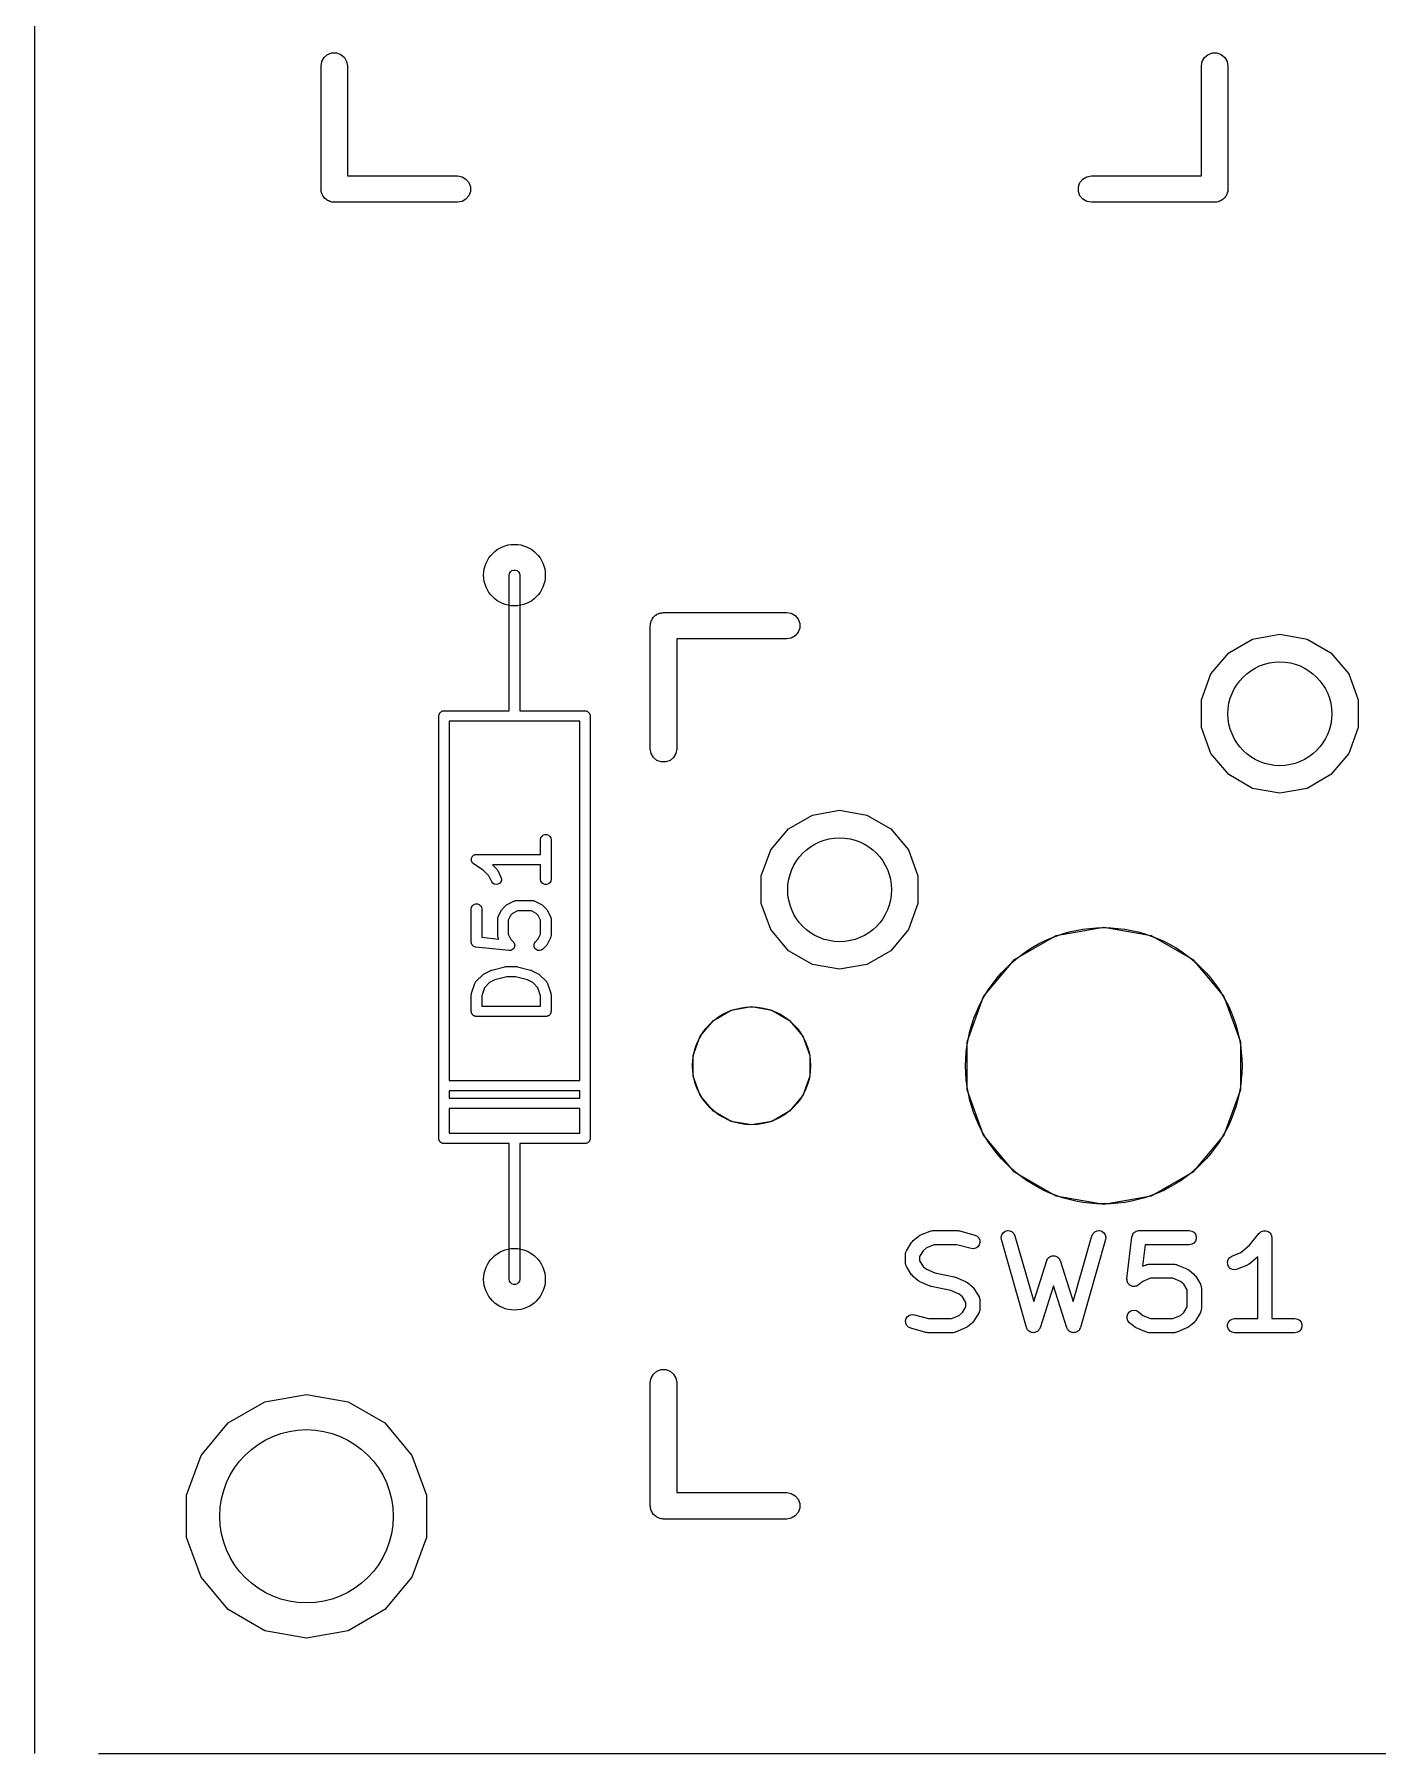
# Model space of a CAD drawing. Header units: millimetres. Extents: x 99 to 267, y 100 to 221.
# Drawn here: x 98.88 to 118.25, y 100.1 to 124.91 of the extents above; entities that cross this region are included whole.
import ezdxf

# ---------------------------------------------------------------- set-up
doc = ezdxf.new("R2010")
doc.units = ezdxf.units.MM
doc.layers.add('BLACK', color=7, linetype='Continuous')
doc.layers.add('PCB', color=4, linetype='Continuous')
doc.layers.get('0').off()

# ---------------------------------------------------------------- blocks, each defined once
blk = doc.blocks.new('PCB外形')
at = {"layer": 'BLACK'}
for p, q in [((35.075, -28.075), (35.075, -145.925)), ((36, -145.925), (202.925, -145.925))]:
    blk.add_line(p, q, dxfattribs=at)
blk = doc.blocks.new('PCB詳細')
at = {"layer": 'BLACK'}
for p, q in [((39.2095, -121.572), (39.221, -121.507)), ((39.221, -121.507), (39.2541, -121.45)), ((39.2541, -121.45), (39.3047, -121.407)), ((39.3047, -121.407), (39.3669, -121.384)), ((39.3669, -121.384), (39.4331, -121.384)), ((39.4331, -121.384), (39.4952, -121.407)), ((39.4952, -121.407), (39.5459, -121.45)), ((39.5459, -121.45), (39.579, -121.507)), ((39.579, -121.507), (39.5905, -121.572)), ((51.9095, -121.572), (51.921, -121.507)), ((51.921, -121.507), (51.9541, -121.45)), ((51.9541, -121.45), (52.0047, -121.407)), ((52.0047, -121.407), (52.0669, -121.384)), ((52.0669, -121.384), (52.1331, -121.384)), ((52.1331, -121.384), (52.1952, -121.407)), ((52.1952, -121.407), (52.2459, -121.45)), ((52.2459, -121.45), (52.279, -121.507)), ((52.279, -121.507), (52.2905, -121.572)), ((39.2095, -123.35), (39.2095, -121.572)), ((39.5905, -121.572), (39.5905, -123.159)), ((51.9095, -123.159), (51.9095, -121.572)), ((52.2905, -121.572), (52.2905, -123.35)), ((39.5905, -123.159), (41.178, -123.159)), ((41.178, -123.159), (41.2432, -123.171)), ((41.2432, -123.171), (41.3005, -123.204)), ((41.3005, -123.204), (41.343, -123.255)), ((41.343, -123.255), (41.3656, -123.317)), ((50.1344, -123.317), (50.157, -123.255)), ((50.157, -123.255), (50.1995, -123.204)), ((50.1995, -123.204), (50.2568, -123.171)), ((50.2568, -123.171), (50.322, -123.159)), ((50.322, -123.159), (51.9095, -123.159)), ((39.2124, -123.366), (39.2095, -123.35)), ((39.2124, -123.383), (39.2124, -123.366)), ((39.2181, -123.399), (39.2124, -123.383)), ((39.221, -123.415), (39.2181, -123.399)), ((39.2293, -123.43), (39.221, -123.415)), ((39.235, -123.445), (39.2293, -123.43)), ((39.2457, -123.458), (39.235, -123.445)), ((39.2541, -123.472), (39.2457, -123.458)), ((39.2668, -123.483), (39.2541, -123.472)), ((39.2775, -123.496), (39.2668, -123.483)), ((39.292, -123.504), (39.2775, -123.496)), ((39.3047, -123.515), (39.292, -123.504)), ((39.3204, -123.521), (39.3047, -123.515)), ((39.3348, -123.529), (39.3204, -123.521)), ((39.3513, -123.532), (39.3348, -123.529)), ((39.3669, -123.538), (39.3513, -123.532)), ((39.3836, -123.538), (39.3669, -123.538)), ((39.4, -123.54), (39.3836, -123.538)), ((41.178, -123.54), (39.4, -123.54)), ((41.2432, -123.529), (41.178, -123.54)), ((41.3005, -123.496), (41.2432, -123.529)), ((41.343, -123.445), (41.3005, -123.496)), ((41.3656, -123.383), (41.343, -123.445)), ((41.3656, -123.317), (41.3656, -123.383)), ((50.1344, -123.383), (50.1344, -123.317)), ((50.157, -123.445), (50.1344, -123.383)), ((50.1995, -123.496), (50.157, -123.445)), ((50.2568, -123.529), (50.1995, -123.496)), ((50.322, -123.54), (50.2568, -123.529)), ((52.1, -123.54), (50.322, -123.54)), ((52.1164, -123.538), (52.1, -123.54)), ((52.1331, -123.538), (52.1164, -123.538)), ((52.1487, -123.532), (52.1331, -123.538)), ((52.1652, -123.529), (52.1487, -123.532)), ((52.1796, -123.521), (52.1652, -123.529)), ((52.1952, -123.515), (52.1796, -123.521)), ((52.208, -123.504), (52.1952, -123.515)), ((52.2225, -123.496), (52.208, -123.504)), ((52.2332, -123.483), (52.2225, -123.496)), ((52.2459, -123.472), (52.2332, -123.483)), ((52.2543, -123.458), (52.2459, -123.472)), ((52.265, -123.445), (52.2543, -123.458)), ((52.2707, -123.43), (52.265, -123.445)), ((52.279, -123.415), (52.2707, -123.43)), ((52.2819, -123.399), (52.279, -123.415)), ((52.2876, -123.383), (52.2819, -123.399)), ((52.2905, -123.35), (52.2876, -123.366)), ((52.2876, -123.366), (52.2876, -123.383)), ((41.925, -128.92), (41.9295, -128.894)), ((41.925, -130.19), (41.925, -128.92)), ((41.9295, -128.894), (41.9425, -128.872)), ((41.9425, -128.872), (41.9625, -128.855)), ((41.9625, -128.855), (41.987, -128.846)), ((41.987, -128.846), (42.013, -128.846)), ((42.013, -128.846), (42.0375, -128.855)), ((42.0375, -128.855), (42.0575, -128.872)), ((42.0575, -128.872), (42.0705, -128.894)), ((42.0705, -128.894), (42.075, -128.92)), ((42.075, -128.92), (42.075, -130.19)), ((44.042, -129.496), (44.0547, -129.485)), ((44.0547, -129.485), (44.0704, -129.479)), ((44.0704, -129.479), (44.0848, -129.471)), ((44.0848, -129.471), (44.1013, -129.468)), ((44.1013, -129.468), (44.1169, -129.462)), ((44.1169, -129.462), (44.1336, -129.462)), ((44.1336, -129.462), (44.15, -129.459)), ((44.15, -129.459), (45.928, -129.459)), ((45.928, -129.459), (45.9932, -129.471)), ((45.9932, -129.471), (46.0505, -129.504)), ((43.9595, -129.65), (43.9624, -129.634)), ((43.9595, -131.428), (43.9595, -129.65)), ((43.9624, -129.617), (43.9681, -129.601)), ((43.9624, -129.634), (43.9624, -129.617)), ((43.9681, -129.601), (43.971, -129.585)), ((43.971, -129.585), (43.9793, -129.57)), ((43.9793, -129.57), (43.985, -129.555)), ((43.985, -129.555), (43.9957, -129.542)), ((43.9957, -129.542), (44.0041, -129.528)), ((44.0041, -129.528), (44.0168, -129.517)), ((44.0168, -129.517), (44.0275, -129.504)), ((44.0275, -129.504), (44.042, -129.496)), ((46.0505, -129.504), (46.093, -129.555)), ((46.093, -129.555), (46.1156, -129.617)), ((46.1156, -129.683), (46.093, -129.745)), ((46.1156, -129.617), (46.1156, -129.683)), ((45.928, -129.84), (44.3405, -129.84)), ((44.3405, -129.84), (44.3405, -131.428)), ((45.9932, -129.829), (45.928, -129.84)), ((46.0505, -129.796), (45.9932, -129.829)), ((46.093, -129.745), (46.0505, -129.796)), ((52.3025, -130.041), (52.6476, -129.842)), ((52.6476, -129.842), (53.04, -129.773)), ((53.04, -129.773), (53.4324, -129.842)), ((53.4324, -129.842), (53.7775, -130.041)), ((41.925, -130.877), (41.925, -130.19)), ((42.075, -130.19), (42.075, -130.877)), ((52.0464, -130.346), (52.3025, -130.041)), ((53.7775, -130.041), (54.0336, -130.346)), ((51.9101, -130.721), (52.0464, -130.346)), ((54.0336, -130.346), (54.1699, -130.721)), ((51.9101, -131.119), (51.9101, -130.721)), ((54.1699, -130.721), (54.1699, -131.119)), ((40.909, -130.952), (40.9101, -130.946)), ((40.909, -137.048), (40.909, -130.952)), ((40.9101, -130.939), (40.9124, -130.933)), ((40.9101, -130.946), (40.9101, -130.939)), ((40.9124, -130.933), (40.9135, -130.926)), ((40.9135, -130.926), (40.9168, -130.921)), ((40.9168, -130.921), (40.919, -130.915)), ((40.919, -130.915), (40.9233, -130.909)), ((40.9233, -130.909), (40.9265, -130.904)), ((40.9265, -130.904), (40.9316, -130.9)), ((40.9316, -130.9), (40.9358, -130.895)), ((40.9358, -130.895), (40.9415, -130.891)), ((40.9415, -130.891), (40.9465, -130.887)), ((40.9465, -130.887), (40.9527, -130.885)), ((40.9527, -130.885), (40.9583, -130.882)), ((40.9583, -130.882), (40.9648, -130.88)), ((40.9648, -130.88), (40.971, -130.878)), ((40.971, -130.878), (40.9775, -130.878)), ((40.9775, -130.878), (40.984, -130.877)), ((40.984, -130.877), (41.925, -130.877)), ((42.075, -130.877), (43.016, -130.877)), ((43.016, -130.877), (43.0225, -130.878)), ((43.0225, -130.878), (43.029, -130.878)), ((43.029, -130.878), (43.0352, -130.88)), ((43.0352, -130.88), (43.0417, -130.882)), ((43.0417, -130.882), (43.0473, -130.885)), ((43.0473, -130.885), (43.0535, -130.887)), ((43.0535, -130.887), (43.0585, -130.891)), ((43.0585, -130.891), (43.0642, -130.895)), ((43.0642, -130.895), (43.0684, -130.9)), ((43.0684, -130.9), (43.0735, -130.904)), ((43.0735, -130.904), (43.0767, -130.909)), ((43.0767, -130.909), (43.081, -130.915)), ((43.081, -130.915), (43.0832, -130.921)), ((43.0832, -130.921), (43.0865, -130.926)), ((43.0865, -130.926), (43.0876, -130.933)), ((43.0876, -130.933), (43.0899, -130.939)), ((43.0899, -130.939), (43.0899, -130.946)), ((43.0899, -130.946), (43.091, -130.952)), ((43.091, -130.952), (43.091, -137.048)), ((42, -131.027), (41.059, -131.027)), ((41.059, -131.027), (41.059, -136.211)), ((42.941, -131.027), (42, -131.027)), ((42.941, -136.211), (42.941, -131.027)), ((52.0464, -131.494), (51.9101, -131.119)), ((54.1699, -131.119), (54.0336, -131.494)), ((43.971, -131.493), (43.9595, -131.428)), ((44.3405, -131.428), (44.329, -131.493)), ((44.0041, -131.55), (43.971, -131.493)), ((44.0547, -131.593), (44.0041, -131.55)), ((44.1169, -131.616), (44.0547, -131.593)), ((44.1831, -131.616), (44.1169, -131.616)), ((44.2452, -131.593), (44.1831, -131.616)), ((44.2959, -131.55), (44.2452, -131.593)), ((44.329, -131.493), (44.2959, -131.55)), ((52.3025, -131.799), (52.0464, -131.494)), ((54.0336, -131.494), (53.7775, -131.799)), ((52.6476, -131.998), (52.3025, -131.799)), ((53.7775, -131.799), (53.4324, -131.998)), ((53.04, -132.067), (52.6476, -131.998)), ((53.4324, -131.998), (53.04, -132.067)), ((45.9525, -132.581), (46.2976, -132.382)), ((46.2976, -132.382), (46.69, -132.313)), ((46.69, -132.313), (47.0824, -132.382)), ((47.0824, -132.382), (47.4275, -132.581)), ((42.3774, -132.738), (42.3819, -132.712)), ((42.3819, -132.712), (42.3949, -132.69)), ((42.3949, -132.69), (42.4149, -132.673)), ((42.4149, -132.673), (42.4394, -132.664)), ((42.4394, -132.664), (42.4654, -132.664)), ((42.4654, -132.664), (42.4899, -132.673)), ((42.4899, -132.673), (42.5098, -132.69)), ((42.5098, -132.69), (42.5229, -132.712)), ((42.5229, -132.712), (42.5274, -132.738)), ((45.6964, -132.886), (45.9525, -132.581)), ((47.4275, -132.581), (47.6836, -132.886)), ((41.4015, -132.97), (41.4042, -132.966)), ((41.4042, -132.966), (41.4119, -132.962)), ((41.4119, -132.962), (41.4191, -132.957)), ((41.4191, -132.957), (41.4231, -132.955)), ((41.4231, -132.955), (41.4267, -132.953)), ((41.4267, -132.953), (41.4355, -132.952)), ((41.4355, -132.952), (41.4441, -132.949)), ((41.4441, -132.949), (41.4483, -132.95)), ((41.4483, -132.95), (41.4524, -132.949)), ((41.4524, -132.949), (42.3774, -132.949)), ((42.3774, -132.949), (42.3774, -132.738)), ((42.5274, -132.738), (42.5274, -133.31)), ((45.5601, -133.261), (45.6964, -132.886)), ((47.6836, -132.886), (47.8199, -133.261)), ((41.3775, -133.019), (41.3785, -133.015)), ((41.3785, -133.028), (41.3775, -133.019)), ((41.3785, -133.011), (41.3816, -133.002)), ((41.3785, -133.015), (41.3785, -133.011)), ((41.3785, -133.037), (41.3785, -133.028)), ((41.3799, -133.041), (41.3785, -133.037)), ((41.3804, -133.045), (41.3799, -133.041)), ((41.3844, -133.053), (41.3804, -133.045)), ((41.3816, -133.002), (41.3837, -132.994)), ((41.3837, -132.994), (41.386, -132.99)), ((41.3874, -133.061), (41.3844, -133.053)), ((41.386, -132.99), (41.3874, -132.986)), ((41.3874, -132.986), (41.3932, -132.979)), ((41.3901, -133.064), (41.3874, -133.061)), ((41.3919, -133.068), (41.3901, -133.064)), ((41.3984, -133.074), (41.3919, -133.068)), ((41.3932, -132.979), (41.3981, -132.972)), ((41.3981, -132.972), (41.4015, -132.97)), ((41.4042, -133.081), (41.3984, -133.074)), ((41.4078, -133.083), (41.4042, -133.081)), ((41.4108, -133.086), (41.4078, -133.083)), ((41.5475, -133.177), (41.4108, -133.086)), ((41.6288, -133.259), (41.5475, -133.177)), ((42.3774, -133.099), (41.6811, -133.099)), ((41.6811, -133.099), (41.7435, -133.161)), ((41.7435, -133.161), (41.7504, -133.171)), ((41.7504, -133.171), (41.7576, -133.181)), ((41.7576, -133.181), (41.8052, -133.276)), ((42.3774, -133.31), (42.3774, -133.099)), ((41.671, -133.343), (41.6288, -133.259)), ((41.6865, -133.364), (41.671, -133.343)), ((41.7083, -133.378), (41.6865, -133.364)), ((41.7336, -133.384), (41.7083, -133.378)), ((41.7595, -133.381), (41.7336, -133.384)), ((41.7828, -133.37), (41.7595, -133.381)), ((41.8007, -133.351), (41.7828, -133.37)), ((41.811, -133.327), (41.8007, -133.351)), ((41.8052, -133.276), (41.8126, -133.301)), ((41.8126, -133.301), (41.811, -133.327)), ((42.3819, -133.335), (42.3774, -133.31)), ((42.3949, -133.358), (42.3819, -133.335)), ((42.4149, -133.374), (42.3949, -133.358)), ((42.4394, -133.383), (42.4149, -133.374)), ((42.4654, -133.383), (42.4394, -133.383)), ((42.4899, -133.374), (42.4654, -133.383)), ((42.5098, -133.358), (42.4899, -133.374)), ((42.5229, -133.335), (42.5098, -133.358)), ((42.5274, -133.31), (42.5229, -133.335)), ((45.5601, -133.659), (45.5601, -133.261)), ((47.8199, -133.261), (47.8199, -133.659)), ((41.3774, -133.738), (41.3819, -133.712)), ((41.3819, -133.712), (41.3949, -133.69)), ((41.3949, -133.69), (41.4149, -133.673)), ((41.4149, -133.673), (41.4394, -133.664)), ((41.4394, -133.664), (41.4654, -133.664)), ((41.4654, -133.664), (41.4899, -133.673)), ((41.4899, -133.673), (41.5098, -133.69)), ((41.5098, -133.69), (41.5229, -133.712)), ((41.5229, -133.712), (41.5274, -133.738)), ((41.8279, -133.733), (41.8755, -133.685)), ((41.8755, -133.685), (41.8854, -133.678)), ((41.8854, -133.678), (41.895, -133.671)), ((41.895, -133.671), (41.9903, -133.623)), ((41.9903, -133.623), (41.9944, -133.622)), ((41.9944, -133.622), (41.9982, -133.62)), ((41.9982, -133.62), (42.0068, -133.618)), ((42.0068, -133.618), (42.0152, -133.616)), ((42.0152, -133.616), (42.0196, -133.616)), ((42.0196, -133.616), (42.0238, -133.615)), ((42.0238, -133.615), (42.2619, -133.615)), ((42.2619, -133.615), (42.2662, -133.616)), ((42.2662, -133.616), (42.2705, -133.616)), ((42.2705, -133.616), (42.2789, -133.618)), ((42.2789, -133.618), (42.2876, -133.62)), ((42.2876, -133.62), (42.2913, -133.622)), ((42.2913, -133.622), (42.2954, -133.623)), ((42.2954, -133.623), (42.3907, -133.671)), ((42.3907, -133.671), (42.4003, -133.678)), ((42.4003, -133.678), (42.4102, -133.685)), ((42.4102, -133.685), (42.4578, -133.733)), ((45.6964, -134.034), (45.5601, -133.659)), ((47.8199, -133.659), (47.6836, -134.034)), ((41.3774, -134.214), (41.3774, -133.738)), ((41.5274, -133.738), (41.5274, -134.146)), ((41.7583, -133.881), (41.7591, -133.877)), ((41.7583, -134.119), (41.7583, -133.881)), ((41.7588, -133.872), (41.7613, -133.864)), ((41.7591, -133.877), (41.7588, -133.872)), ((41.7613, -133.864), (41.7629, -133.855)), ((41.7629, -133.855), (41.765, -133.852)), ((41.765, -133.852), (41.7663, -133.847)), ((41.7663, -133.847), (41.8139, -133.752)), ((41.8139, -133.752), (41.821, -133.743)), ((41.821, -133.743), (41.8279, -133.733)), ((41.9426, -133.83), (41.9083, -133.899)), ((41.9083, -133.899), (41.9083, -134.101)), ((41.973, -133.8), (41.9426, -133.83)), ((42.0415, -133.765), (41.973, -133.8)), ((42.2442, -133.765), (42.0415, -133.765)), ((42.3127, -133.8), (42.2442, -133.765)), ((42.3431, -133.83), (42.3127, -133.8)), ((42.3774, -133.899), (42.3431, -133.83)), ((42.3774, -134.101), (42.3774, -133.899)), ((42.4578, -133.733), (42.4647, -133.743)), ((42.4647, -133.743), (42.4718, -133.752)), ((42.4718, -133.752), (42.5195, -133.847)), ((42.5195, -133.847), (42.5207, -133.852)), ((42.5207, -133.852), (42.5229, -133.855)), ((42.5229, -133.855), (42.5244, -133.864)), ((42.5244, -133.864), (42.5269, -133.872)), ((42.5269, -133.872), (42.5266, -133.877)), ((42.5266, -133.877), (42.5274, -133.881)), ((42.5274, -133.881), (42.5274, -134.119)), ((41.5274, -134.146), (41.7756, -134.171)), ((41.7591, -134.123), (41.7583, -134.119)), ((41.7588, -134.128), (41.7591, -134.123)), ((41.7613, -134.136), (41.7588, -134.128)), ((41.7629, -134.145), (41.7613, -134.136)), ((41.765, -134.148), (41.7629, -134.145)), ((41.7663, -134.153), (41.765, -134.148)), ((41.7756, -134.171), (41.7663, -134.153)), ((41.9083, -134.101), (41.9426, -134.17)), ((41.9426, -134.17), (41.9816, -134.209)), ((42.3041, -134.209), (42.3431, -134.17)), ((42.3431, -134.17), (42.3774, -134.101)), ((42.5195, -134.153), (42.4718, -134.248)), ((42.5207, -134.148), (42.5195, -134.153)), ((42.5229, -134.145), (42.5207, -134.148)), ((42.5244, -134.136), (42.5229, -134.145)), ((42.5269, -134.128), (42.5244, -134.136)), ((42.5274, -134.119), (42.5266, -134.123)), ((42.5266, -134.123), (42.5269, -134.128)), ((45.9525, -134.339), (45.6964, -134.034)), ((47.6836, -134.034), (47.4275, -134.339)), ((49.2134, -134.467), (49.8154, -134.119)), ((49.8154, -134.119), (50.5, -133.998)), ((50.5, -133.998), (51.1846, -134.119)), ((51.1846, -134.119), (51.7865, -134.467)), ((41.3779, -134.217), (41.3774, -134.214)), ((41.3776, -134.22), (41.3779, -134.217)), ((41.3801, -134.23), (41.3776, -134.22)), ((41.3819, -134.24), (41.3801, -134.23)), ((41.3833, -134.242), (41.3819, -134.24)), ((41.384, -134.245), (41.3833, -134.242)), ((41.3898, -134.254), (41.384, -134.245)), ((41.3949, -134.262), (41.3898, -134.254)), ((41.3971, -134.264), (41.3949, -134.262)), ((41.3987, -134.267), (41.3971, -134.264)), ((41.407, -134.273), (41.3987, -134.267)), ((41.4149, -134.279), (41.407, -134.273)), ((41.4175, -134.28), (41.4149, -134.279)), ((41.4198, -134.282), (41.4175, -134.28)), ((41.4297, -134.285), (41.4198, -134.282)), ((41.4394, -134.288), (41.4297, -134.285)), ((41.4422, -134.288), (41.4394, -134.288)), ((41.4449, -134.289), (41.4422, -134.288)), ((41.9211, -134.337), (41.4449, -134.289)), ((41.9216, -134.336), (41.9211, -134.337)), ((41.922, -134.337), (41.9216, -134.336)), ((41.9345, -134.336), (41.922, -134.337)), ((41.9471, -134.335), (41.9345, -134.336)), ((41.9475, -134.334), (41.9471, -134.335)), ((41.948, -134.334), (41.9475, -134.334)), ((41.9594, -134.329), (41.948, -134.334)), ((41.9708, -134.324), (41.9594, -134.329)), ((41.9712, -134.324), (41.9708, -134.324)), ((41.9716, -134.323), (41.9712, -134.324)), ((41.9805, -134.314), (41.9716, -134.323)), ((41.9895, -134.306), (41.9805, -134.314)), ((41.9816, -134.209), (41.9819, -134.209)), ((41.9819, -134.209), (41.9823, -134.21)), ((41.9823, -134.21), (41.9893, -134.22)), ((41.9893, -134.22), (41.9965, -134.23)), ((41.9897, -134.305), (41.9895, -134.306)), ((41.99, -134.305), (41.9897, -134.305)), ((41.9953, -134.294), (41.99, -134.305)), ((42.0008, -134.282), (41.9953, -134.294)), ((41.9965, -134.23), (41.9967, -134.231)), ((41.9967, -134.231), (41.9969, -134.231)), ((41.9969, -134.231), (42, -134.243)), ((42, -134.243), (42.0033, -134.255)), ((42.001, -134.281), (42.0008, -134.282)), ((42.0008, -134.282), (42.0008, -134.282)), ((42.0021, -134.269), (42.001, -134.281)), ((42.0034, -134.256), (42.0021, -134.269)), ((42.0033, -134.255), (42.0032, -134.256)), ((42.0032, -134.256), (42.0034, -134.256)), ((42.2824, -134.255), (42.2892, -134.23)), ((42.2847, -134.281), (42.2824, -134.255)), ((42.2957, -134.305), (42.2847, -134.281)), ((42.2892, -134.23), (42.3041, -134.209)), ((42.3141, -134.323), (42.2957, -134.305)), ((42.3377, -134.334), (42.3141, -134.323)), ((42.3637, -134.337), (42.3377, -134.334)), ((42.3888, -134.33), (42.3637, -134.337)), ((42.4102, -134.315), (42.3888, -134.33)), ((42.4578, -134.267), (42.4102, -134.315)), ((42.4647, -134.257), (42.4578, -134.267)), ((42.4718, -134.248), (42.4647, -134.257)), ((46.2976, -134.538), (45.9525, -134.339)), ((47.4275, -134.339), (47.0824, -134.538)), ((41.447, -134.78), (41.5422, -134.685)), ((41.5422, -134.685), (41.5521, -134.678)), ((41.5521, -134.678), (41.5617, -134.671)), ((41.5617, -134.671), (41.6569, -134.623)), ((41.6569, -134.623), (41.6648, -134.621)), ((41.6648, -134.621), (41.6723, -134.618)), ((41.6723, -134.618), (41.8628, -134.57)), ((41.8628, -134.57), (41.8719, -134.569)), ((41.8719, -134.569), (41.881, -134.568)), ((41.881, -134.568), (42.0238, -134.568)), ((42.0238, -134.568), (42.0328, -134.569)), ((42.0328, -134.569), (42.042, -134.57)), ((42.042, -134.57), (42.2325, -134.618)), ((42.2325, -134.618), (42.24, -134.621)), ((42.24, -134.621), (42.2478, -134.623)), ((42.2478, -134.623), (42.3431, -134.671)), ((42.3431, -134.671), (42.3527, -134.678)), ((42.3527, -134.678), (42.3626, -134.685)), ((42.3626, -134.685), (42.4578, -134.78)), ((46.69, -134.607), (46.2976, -134.538)), ((47.0824, -134.538), (46.69, -134.607)), ((48.7666, -134.999), (49.2134, -134.467)), ((51.7865, -134.467), (52.2334, -134.999)), ((41.3795, -134.964), (41.3812, -134.952)), ((41.3812, -134.952), (41.4288, -134.81)), ((41.4288, -134.81), (41.4309, -134.806)), ((41.4309, -134.806), (41.432, -134.802)), ((41.432, -134.802), (41.4371, -134.794)), ((41.4371, -134.794), (41.4413, -134.787)), ((41.4413, -134.787), (41.4445, -134.784)), ((41.4445, -134.784), (41.447, -134.78)), ((41.5656, -134.874), (41.5274, -134.988)), ((41.6397, -134.8), (41.5656, -134.874)), ((41.7167, -134.761), (41.6397, -134.8)), ((41.8902, -134.718), (41.7167, -134.761)), ((42.0146, -134.718), (41.8902, -134.718)), ((42.1881, -134.761), (42.0146, -134.718)), ((42.2651, -134.8), (42.1881, -134.761)), ((42.3392, -134.874), (42.2651, -134.8)), ((42.3774, -134.988), (42.3392, -134.874)), ((42.4578, -134.78), (42.4603, -134.784)), ((42.4603, -134.784), (42.4635, -134.787)), ((42.4635, -134.787), (42.4677, -134.794)), ((42.4677, -134.794), (42.4727, -134.802)), ((42.4727, -134.802), (42.4739, -134.806)), ((42.4739, -134.806), (42.4759, -134.81)), ((42.4759, -134.81), (42.5235, -134.952)), ((42.5235, -134.952), (42.5253, -134.964)), ((41.3774, -134.976), (41.3795, -134.964)), ((41.3774, -135.214), (41.3774, -134.976)), ((41.5274, -134.988), (41.5274, -135.139)), ((41.5274, -135.139), (42.3774, -135.139)), ((42.3774, -135.139), (42.3774, -134.988)), ((42.5253, -134.964), (42.5274, -134.976)), ((42.5274, -134.976), (42.5274, -135.214)), ((44.871, -135.346), (45.1279, -135.197)), ((45.1279, -135.197), (45.42, -135.146)), ((45.42, -135.146), (45.7121, -135.197)), ((45.7121, -135.197), (45.969, -135.346)), ((48.5289, -135.652), (48.7666, -134.999)), ((52.2334, -134.999), (52.4711, -135.652)), ((41.3785, -135.221), (41.3774, -135.214)), ((41.3785, -135.227), (41.3785, -135.221)), ((41.3808, -135.233), (41.3785, -135.227)), ((41.3819, -135.24), (41.3808, -135.233)), ((41.3852, -135.246), (41.3819, -135.24)), ((41.3874, -135.252), (41.3852, -135.246)), ((41.3916, -135.257), (41.3874, -135.252)), ((41.3949, -135.262), (41.3916, -135.257)), ((41.4, -135.267), (41.3949, -135.262)), ((41.4042, -135.272), (41.4, -135.267)), ((41.4099, -135.275), (41.4042, -135.272)), ((41.4149, -135.279), (41.4099, -135.275)), ((41.421, -135.281), (41.4149, -135.279)), ((41.4267, -135.285), (41.421, -135.281)), ((41.4332, -135.286), (41.4267, -135.285)), ((41.4394, -135.288), (41.4332, -135.286)), ((41.4459, -135.288), (41.4394, -135.288)), ((41.4524, -135.289), (41.4459, -135.288)), ((42.4524, -135.289), (41.4524, -135.289)), ((42.4588, -135.288), (42.4524, -135.289)), ((42.4654, -135.288), (42.4588, -135.288)), ((42.4716, -135.286), (42.4654, -135.288)), ((42.478, -135.285), (42.4716, -135.286)), ((42.4837, -135.281), (42.478, -135.285)), ((42.4899, -135.279), (42.4837, -135.281)), ((42.4949, -135.275), (42.4899, -135.279)), ((42.5006, -135.272), (42.4949, -135.275)), ((42.5048, -135.267), (42.5006, -135.272)), ((42.5098, -135.262), (42.5048, -135.267)), ((42.5131, -135.257), (42.5098, -135.262)), ((42.5173, -135.252), (42.5131, -135.257)), ((42.5196, -135.246), (42.5173, -135.252)), ((42.5229, -135.24), (42.5196, -135.246)), ((42.524, -135.233), (42.5229, -135.24)), ((42.5262, -135.227), (42.524, -135.233)), ((42.5274, -135.214), (42.5262, -135.221)), ((42.5262, -135.221), (42.5262, -135.227)), ((44.6803, -135.573), (44.871, -135.346)), ((45.969, -135.346), (46.1597, -135.573)), ((44.5788, -135.852), (44.6803, -135.573)), ((46.1597, -135.573), (46.2612, -135.852)), ((48.5289, -136.348), (48.5289, -135.652)), ((52.4711, -135.652), (52.4711, -136.348)), ((44.5788, -136.148), (44.5788, -135.852)), ((46.2612, -135.852), (46.2612, -136.148)), ((44.6803, -136.427), (44.5788, -136.148)), ((46.2612, -136.148), (46.1597, -136.427)), ((41.059, -136.211), (42.941, -136.211)), ((41.059, -136.361), (41.059, -136.465)), ((42.941, -136.361), (41.059, -136.361)), ((42.941, -136.465), (42.941, -136.361)), ((44.871, -136.654), (44.6803, -136.427)), ((46.1597, -136.427), (45.969, -136.654)), ((48.7666, -137.001), (48.5289, -136.348)), ((52.4711, -136.348), (52.2334, -137.001)), ((41.059, -136.465), (42.941, -136.465)), ((42.941, -136.615), (41.059, -136.615)), ((41.059, -136.615), (41.059, -136.973)), ((42.941, -136.973), (42.941, -136.615)), ((45.1279, -136.803), (44.871, -136.654)), ((45.969, -136.654), (45.7121, -136.803)), ((45.42, -136.854), (45.1279, -136.803)), ((45.7121, -136.803), (45.42, -136.854)), ((40.9101, -137.054), (40.909, -137.048)), ((40.9101, -137.061), (40.9101, -137.054)), ((40.9124, -137.067), (40.9101, -137.061)), ((40.9135, -137.074), (40.9124, -137.067)), ((40.9168, -137.079), (40.9135, -137.074)), ((40.919, -137.085), (40.9168, -137.079)), ((40.9233, -137.091), (40.919, -137.085)), ((40.9265, -137.096), (40.9233, -137.091)), ((40.9316, -137.1), (40.9265, -137.096)), ((40.9358, -137.105), (40.9316, -137.1)), ((40.9415, -137.109), (40.9358, -137.105)), ((40.9465, -137.113), (40.9415, -137.109)), ((40.9527, -137.115), (40.9465, -137.113)), ((40.9583, -137.118), (40.9527, -137.115)), ((40.9648, -137.12), (40.9583, -137.118)), ((40.971, -137.122), (40.9648, -137.12)), ((40.9775, -137.122), (40.971, -137.122)), ((40.984, -137.123), (40.9775, -137.122)), ((41.925, -137.123), (40.984, -137.123)), ((41.059, -136.973), (42, -136.973)), ((41.925, -137.81), (41.925, -137.123)), ((42, -136.973), (42.941, -136.973)), ((43.016, -137.123), (42.075, -137.123)), ((42.075, -137.123), (42.075, -137.81)), ((43.0225, -137.122), (43.016, -137.123)), ((43.029, -137.122), (43.0225, -137.122)), ((43.0352, -137.12), (43.029, -137.122)), ((43.0417, -137.118), (43.0352, -137.12)), ((43.0473, -137.115), (43.0417, -137.118)), ((43.0535, -137.113), (43.0473, -137.115)), ((43.0585, -137.109), (43.0535, -137.113)), ((43.0642, -137.105), (43.0585, -137.109)), ((43.0684, -137.1), (43.0642, -137.105)), ((43.0735, -137.096), (43.0684, -137.1)), ((43.0767, -137.091), (43.0735, -137.096)), ((43.081, -137.085), (43.0767, -137.091)), ((43.0832, -137.079), (43.081, -137.085)), ((43.0865, -137.074), (43.0832, -137.079)), ((43.0876, -137.067), (43.0865, -137.074)), ((43.0899, -137.061), (43.0876, -137.067)), ((43.091, -137.048), (43.0899, -137.054)), ((43.0899, -137.054), (43.0899, -137.061)), ((49.2134, -137.533), (48.7666, -137.001)), ((52.2334, -137.001), (51.7865, -137.533)), ((49.8154, -137.881), (49.2134, -137.533)), ((51.7865, -137.533), (51.1846, -137.881)), ((41.925, -139.08), (41.925, -137.81)), ((42.075, -137.81), (42.075, -139.08)), ((50.5, -138.002), (49.8154, -137.881)), ((51.1846, -137.881), (50.5, -138.002)), ((47.8484, -138.446), (47.9935, -138.386)), ((47.9935, -138.386), (47.9958, -138.385)), ((47.9958, -138.385), (47.9978, -138.384)), ((47.9978, -138.384), (48.0129, -138.381)), ((48.0129, -138.381), (48.0279, -138.378)), ((48.0279, -138.378), (48.0303, -138.378)), ((48.0303, -138.378), (48.0326, -138.378)), ((48.0326, -138.378), (48.3954, -138.378)), ((48.3954, -138.378), (48.409, -138.38)), ((48.409, -138.38), (48.4226, -138.382)), ((48.4226, -138.382), (48.6403, -138.442)), ((49.0284, -138.438), (49.0481, -138.409)), ((49.0481, -138.409), (49.0767, -138.388)), ((49.0767, -138.388), (49.1106, -138.378)), ((49.1106, -138.378), (49.1458, -138.381)), ((49.1458, -138.381), (49.178, -138.395)), ((49.178, -138.395), (49.2034, -138.42)), ((49.2034, -138.42), (49.2188, -138.452)), ((50.3297, -138.452), (50.3452, -138.42)), ((50.3452, -138.42), (50.3705, -138.395)), ((50.3705, -138.395), (50.4028, -138.381)), ((50.4028, -138.381), (50.438, -138.378)), ((50.438, -138.378), (50.4719, -138.388)), ((50.4719, -138.388), (50.5004, -138.409)), ((50.5004, -138.409), (50.5202, -138.438)), ((50.92, -138.429), (50.9296, -138.417)), ((50.9296, -138.417), (50.9385, -138.405)), ((50.9385, -138.405), (50.9409, -138.404)), ((50.9409, -138.404), (50.9427, -138.402)), ((50.9427, -138.402), (50.9556, -138.394)), ((50.9556, -138.394), (50.968, -138.386)), ((50.968, -138.386), (50.9708, -138.385)), ((50.9708, -138.385), (50.9733, -138.384)), ((50.9733, -138.384), (50.9879, -138.381)), ((50.9879, -138.381), (51.0024, -138.378)), ((51.0024, -138.378), (51.0052, -138.378)), ((51.0052, -138.378), (51.008, -138.378)), ((51.008, -138.378), (51.7337, -138.378)), ((51.7337, -138.378), (51.7685, -138.384)), ((51.7685, -138.384), (51.799, -138.402)), ((51.799, -138.402), (51.8217, -138.429)), ((52.6042, -138.589), (52.743, -138.416)), ((52.743, -138.416), (52.7439, -138.415)), ((52.7439, -138.415), (52.7445, -138.414)), ((52.7445, -138.414), (52.7571, -138.404)), ((52.7571, -138.404), (52.7694, -138.393)), ((52.7694, -138.393), (52.7706, -138.392)), ((52.7706, -138.392), (52.7715, -138.392)), ((52.7715, -138.392), (52.7869, -138.386)), ((52.7869, -138.386), (52.8023, -138.38)), ((52.8023, -138.38), (52.8035, -138.38)), ((52.8035, -138.38), (52.8046, -138.379)), ((52.8046, -138.379), (52.8211, -138.379)), ((52.8211, -138.379), (52.8376, -138.379)), ((52.8376, -138.379), (52.8387, -138.379)), ((52.8387, -138.379), (52.8399, -138.379)), ((52.8399, -138.379), (52.8554, -138.385)), ((52.8554, -138.385), (52.871, -138.39)), ((52.871, -138.39), (52.872, -138.391)), ((52.872, -138.391), (52.8731, -138.392)), ((52.8731, -138.392), (52.8857, -138.402)), ((52.8857, -138.402), (52.8986, -138.412)), ((52.8986, -138.412), (52.8992, -138.413)), ((52.8992, -138.413), (52.9001, -138.414)), ((52.9001, -138.414), (52.9083, -138.428)), ((47.6517, -138.678), (47.6552, -138.669)), ((47.6552, -138.669), (47.7277, -138.548)), ((47.7277, -138.548), (47.7388, -138.535)), ((47.7388, -138.535), (47.7498, -138.522)), ((47.7498, -138.522), (47.8224, -138.462)), ((47.8224, -138.462), (47.8356, -138.454)), ((47.8356, -138.454), (47.8484, -138.446)), ((47.8931, -138.668), (47.8439, -138.75)), ((47.9407, -138.628), (47.8931, -138.668)), ((48.0529, -138.581), (47.9407, -138.628)), ((48.3816, -138.581), (48.0529, -138.581)), ((48.5859, -138.638), (48.3816, -138.581)), ((48.6211, -138.641), (48.5859, -138.638)), ((48.6552, -138.632), (48.6211, -138.641)), ((48.6403, -138.442), (48.6722, -138.457)), ((48.6843, -138.612), (48.6552, -138.632)), ((48.6722, -138.457), (48.6969, -138.482)), ((48.7048, -138.584), (48.6843, -138.612)), ((48.6969, -138.482), (48.7115, -138.515)), ((48.7143, -138.55), (48.7048, -138.584)), ((48.7115, -138.515), (48.7143, -138.55)), ((49.0198, -138.472), (49.0284, -138.438)), ((49.0235, -138.507), (49.0198, -138.472)), ((49.3863, -139.777), (49.0235, -138.507)), ((49.2188, -138.452), (49.4895, -139.399)), ((50.0591, -139.399), (50.3297, -138.452)), ((50.5251, -138.507), (50.1623, -139.777)), ((50.5202, -138.438), (50.5288, -138.472)), ((50.5288, -138.472), (50.5251, -138.507)), ((50.8346, -139.072), (50.9071, -138.467)), ((50.9071, -138.467), (50.9079, -138.465)), ((50.9079, -138.462), (50.913, -138.448)), ((50.9079, -138.465), (50.9079, -138.462)), ((50.913, -138.448), (50.9173, -138.434)), ((50.9173, -138.434), (50.919, -138.431)), ((50.919, -138.431), (50.92, -138.429)), ((51.0981, -138.581), (51.0609, -138.892)), ((51.7337, -138.581), (51.0981, -138.581)), ((51.7685, -138.575), (51.7337, -138.581)), ((51.799, -138.557), (51.7685, -138.575)), ((51.8217, -138.53), (51.799, -138.557)), ((51.8217, -138.429), (51.8338, -138.462)), ((51.8338, -138.497), (51.8217, -138.53)), ((51.8338, -138.462), (51.8338, -138.497)), ((52.4788, -138.694), (52.6042, -138.589)), ((52.9083, -138.428), (52.9169, -138.443)), ((52.9169, -138.443), (52.9172, -138.444)), ((52.9172, -138.444), (52.9178, -138.445)), ((52.9178, -138.445), (52.9206, -138.461)), ((52.9206, -138.461), (52.9239, -138.477)), ((52.9239, -138.477), (52.9237, -138.478)), ((52.9237, -138.478), (52.9239, -138.48)), ((52.9239, -138.48), (52.9239, -139.648)), ((47.6407, -138.721), (47.6424, -138.712)), ((47.6407, -138.842), (47.6407, -138.721)), ((47.6424, -138.852), (47.6407, -138.842)), ((47.6424, -138.712), (47.6425, -138.702)), ((47.6425, -138.862), (47.6424, -138.852)), ((47.6425, -138.702), (47.6454, -138.695)), ((47.6454, -138.869), (47.6425, -138.862)), ((47.6454, -138.695), (47.6468, -138.687)), ((47.6468, -138.877), (47.6454, -138.869)), ((47.6468, -138.687), (47.6517, -138.678)), ((47.6517, -138.886), (47.6468, -138.877)), ((47.6552, -138.895), (47.6517, -138.886)), ((47.7277, -139.016), (47.6552, -138.895)), ((47.8439, -138.75), (47.8439, -138.814)), ((47.8439, -138.814), (47.8931, -138.896)), ((47.8931, -138.896), (47.9407, -138.936)), ((49.4895, -139.399), (49.6775, -138.811)), ((49.6775, -138.811), (49.6794, -138.808)), ((49.6794, -138.808), (49.6803, -138.804)), ((49.6803, -138.804), (49.6876, -138.792)), ((49.6876, -138.792), (49.6939, -138.78)), ((49.6939, -138.78), (49.6969, -138.777)), ((49.6969, -138.777), (49.6991, -138.774)), ((49.6991, -138.774), (49.7099, -138.766)), ((49.7099, -138.766), (49.7201, -138.756)), ((49.7201, -138.756), (49.7238, -138.755)), ((49.7238, -138.755), (49.727, -138.752)), ((49.727, -138.752), (49.74, -138.748)), ((49.74, -138.748), (49.7527, -138.743)), ((49.7527, -138.743), (49.7568, -138.743)), ((49.7568, -138.743), (49.7606, -138.742)), ((49.7606, -138.742), (49.7743, -138.742)), ((49.7743, -138.742), (49.788, -138.742)), ((49.788, -138.742), (49.7918, -138.743)), ((49.7918, -138.743), (49.7959, -138.743)), ((49.7959, -138.743), (49.8085, -138.748)), ((49.8085, -138.748), (49.8216, -138.752)), ((49.8216, -138.752), (49.8248, -138.755)), ((49.8248, -138.755), (49.8285, -138.756)), ((49.8285, -138.756), (49.8387, -138.766)), ((49.8387, -138.766), (49.8495, -138.774)), ((49.8495, -138.774), (49.8516, -138.777)), ((49.8516, -138.777), (49.8546, -138.78)), ((49.8546, -138.78), (49.861, -138.792)), ((49.861, -138.792), (49.8683, -138.804)), ((49.8683, -138.804), (49.8692, -138.808)), ((49.8692, -138.808), (49.8711, -138.811)), ((49.8711, -138.811), (50.0591, -139.399)), ((51.0609, -138.892), (51.1141, -138.87)), ((51.1141, -138.87), (51.1164, -138.869)), ((51.1164, -138.869), (51.1184, -138.868)), ((51.1184, -138.868), (51.1335, -138.865)), ((51.1335, -138.865), (51.1485, -138.862)), ((51.1485, -138.862), (51.1508, -138.862)), ((51.1508, -138.862), (51.1531, -138.862)), ((51.1531, -138.862), (51.516, -138.862)), ((51.516, -138.862), (51.5183, -138.862)), ((51.5183, -138.862), (51.5206, -138.862)), ((51.5206, -138.862), (51.5356, -138.865)), ((51.5356, -138.865), (51.5507, -138.868)), ((51.5507, -138.868), (51.5528, -138.869)), ((51.5528, -138.869), (51.5551, -138.87)), ((51.5551, -138.87), (51.7002, -138.93)), ((52.2861, -138.829), (52.2966, -138.796)), ((52.2877, -138.865), (52.2861, -138.829)), ((52.3013, -138.897), (52.2877, -138.865)), ((52.2966, -138.796), (52.3181, -138.768)), ((52.3252, -138.923), (52.3013, -138.897)), ((52.3181, -138.768), (52.3478, -138.749)), ((52.3478, -138.749), (52.4788, -138.694)), ((52.5711, -138.876), (52.4259, -138.936)), ((52.5839, -138.868), (52.5711, -138.876)), ((52.597, -138.86), (52.5839, -138.868)), ((52.7207, -138.757), (52.597, -138.86)), ((52.7207, -139.648), (52.7207, -138.757)), ((41.9295, -139.106), (41.925, -139.08)), ((41.9425, -139.128), (41.9295, -139.106)), ((41.9625, -139.145), (41.9425, -139.128)), ((41.987, -139.154), (41.9625, -139.145)), ((42.013, -139.154), (41.987, -139.154)), ((42.0375, -139.145), (42.013, -139.154)), ((42.0575, -139.128), (42.0375, -139.145)), ((42.0705, -139.106), (42.0575, -139.128)), ((42.075, -139.08), (42.0705, -139.106)), ((47.7389, -139.028), (47.7277, -139.016)), ((47.7498, -139.041), (47.7389, -139.028)), ((47.8224, -139.102), (47.7498, -139.041)), ((47.8356, -139.109), (47.8224, -139.102)), ((47.8484, -139.118), (47.8356, -139.109)), ((47.9935, -139.178), (47.8484, -139.118)), ((47.9407, -138.936), (48.0627, -138.987)), ((48.0627, -138.987), (48.3436, -139.045)), ((48.3436, -139.045), (48.3525, -139.049)), ((48.3525, -139.049), (48.3619, -139.051)), ((48.3619, -139.051), (48.5071, -139.111)), ((48.5071, -139.111), (48.5199, -139.12)), ((48.5199, -139.12), (48.533, -139.127)), ((48.533, -139.127), (48.6056, -139.188)), ((50.8354, -139.087), (50.8346, -139.072)), ((50.8353, -139.102), (50.8354, -139.087)), ((50.8363, -139.104), (50.8353, -139.102)), ((50.8365, -139.107), (50.8363, -139.104)), ((50.8423, -139.121), (50.8365, -139.107)), ((50.8473, -139.135), (50.8423, -139.121)), ((50.8492, -139.137), (50.8473, -139.135)), ((50.8504, -139.14), (50.8492, -139.137)), ((50.8604, -139.151), (50.8504, -139.14)), ((50.8699, -139.162), (50.8604, -139.151)), ((50.8725, -139.163), (50.8699, -139.162)), ((50.8745, -139.166), (50.8725, -139.163)), ((50.8876, -139.172), (50.8745, -139.166)), ((50.9877, -139.17), (50.9754, -139.178)), ((51.0005, -139.162), (50.9877, -139.17)), ((51.0613, -139.112), (51.0005, -139.162)), ((51.1735, -139.065), (51.0613, -139.112)), ((51.4957, -139.065), (51.1735, -139.065)), ((51.6079, -139.112), (51.4957, -139.065)), ((51.6554, -139.151), (51.6079, -139.112)), ((51.7047, -139.233), (51.6554, -139.151)), ((51.7002, -138.93), (51.713, -138.938)), ((51.713, -138.938), (51.7262, -138.946)), ((51.7262, -138.946), (51.7988, -139.006)), ((51.7988, -139.006), (51.8097, -139.019)), ((51.8097, -139.019), (51.8208, -139.032)), ((51.8208, -139.032), (51.8934, -139.153)), ((51.8934, -139.153), (51.8969, -139.162)), ((51.8969, -139.162), (51.9018, -139.17)), ((51.9018, -139.17), (51.9032, -139.178)), ((52.3565, -138.939), (52.3252, -138.923)), ((52.3915, -138.944), (52.3565, -138.939)), ((52.4259, -138.936), (52.3915, -138.944)), ((48.0029, -139.18), (47.9935, -139.178)), ((48.0118, -139.184), (48.0029, -139.18)), ((48.2927, -139.242), (48.0118, -139.184)), ((48.4148, -139.293), (48.2927, -139.242)), ((48.4623, -139.333), (48.4148, -139.293)), ((48.5115, -139.415), (48.4623, -139.333)), ((48.5115, -139.479), (48.5115, -139.415)), ((48.6056, -139.188), (48.6166, -139.201)), ((48.6166, -139.201), (48.6277, -139.213)), ((48.6277, -139.213), (48.7003, -139.334)), ((48.7003, -139.334), (48.7037, -139.343)), ((48.7037, -139.343), (48.7086, -139.352)), ((48.7086, -139.352), (48.71, -139.36)), ((48.71, -139.36), (48.7129, -139.367)), ((48.7129, -139.367), (48.7131, -139.377)), ((48.7131, -139.377), (48.7147, -139.387)), ((48.7147, -139.387), (48.7147, -139.508)), ((49.7743, -139.176), (49.5808, -139.78)), ((49.9678, -139.78), (49.7743, -139.176)), ((50.9004, -139.18), (50.8876, -139.172)), ((50.9033, -139.18), (50.9004, -139.18)), ((50.906, -139.182), (50.9033, -139.18)), ((50.9206, -139.183), (50.906, -139.182)), ((50.9351, -139.186), (50.9206, -139.183)), ((50.938, -139.185), (50.9351, -139.186)), ((50.941, -139.186), (50.938, -139.185)), ((50.9553, -139.182), (50.941, -139.186)), ((50.9699, -139.18), (50.9553, -139.182)), ((50.9725, -139.178), (50.9699, -139.18)), ((50.9754, -139.178), (50.9725, -139.178)), ((51.7047, -139.479), (51.7047, -139.233)), ((51.9032, -139.178), (51.906, -139.186)), ((51.906, -139.186), (51.9062, -139.196)), ((51.9062, -139.196), (51.9079, -139.205)), ((51.9079, -139.205), (51.9079, -139.508)), ((47.6412, -139.679), (47.6506, -139.645)), ((47.6506, -139.645), (47.6711, -139.617)), ((47.6711, -139.617), (47.7002, -139.597)), ((47.7002, -139.597), (47.7344, -139.588)), ((47.7344, -139.588), (47.7695, -139.591)), ((47.7695, -139.591), (47.9738, -139.648)), ((47.9738, -139.648), (48.3025, -139.648)), ((48.3025, -139.648), (48.4148, -139.601)), ((48.4148, -139.601), (48.4623, -139.562)), ((48.4623, -139.562), (48.5115, -139.479)), ((48.7003, -139.56), (48.6277, -139.681)), ((48.7037, -139.551), (48.7003, -139.56)), ((48.7086, -139.542), (48.7037, -139.551)), ((48.71, -139.534), (48.7086, -139.542)), ((48.7129, -139.527), (48.71, -139.534)), ((48.7131, -139.517), (48.7129, -139.527)), ((48.7147, -139.508), (48.7131, -139.517)), ((50.8353, -139.611), (50.8473, -139.578)), ((50.8354, -139.647), (50.8353, -139.611)), ((50.8476, -139.68), (50.8354, -139.647)), ((50.8473, -139.578), (50.8699, -139.551)), ((50.8699, -139.551), (50.9004, -139.533)), ((50.9004, -139.533), (50.9351, -139.527)), ((50.9351, -139.527), (50.9699, -139.533)), ((50.9699, -139.533), (51.0005, -139.551)), ((51.0005, -139.551), (51.0612, -139.601)), ((51.0612, -139.601), (51.1735, -139.648)), ((51.1735, -139.648), (51.4957, -139.648)), ((51.4957, -139.648), (51.6079, -139.601)), ((51.6079, -139.601), (51.6554, -139.562)), ((51.6554, -139.562), (51.7047, -139.479)), ((51.8934, -139.56), (51.8208, -139.681)), ((51.8969, -139.551), (51.8934, -139.56)), ((51.9018, -139.542), (51.8969, -139.551)), ((51.9032, -139.534), (51.9018, -139.542)), ((51.906, -139.527), (51.9032, -139.534)), ((51.9062, -139.517), (51.906, -139.527)), ((51.9079, -139.508), (51.9062, -139.517)), ((52.3216, -139.672), (52.3521, -139.654)), ((52.3521, -139.654), (52.3869, -139.648)), ((52.3869, -139.648), (52.7207, -139.648)), ((52.9239, -139.648), (53.2577, -139.648)), ((53.2577, -139.648), (53.2925, -139.654)), ((53.2925, -139.654), (53.323, -139.672)), ((47.6439, -139.714), (47.6412, -139.679)), ((47.6585, -139.747), (47.6439, -139.714)), ((47.6833, -139.772), (47.6585, -139.747)), ((47.7151, -139.787), (47.6833, -139.772)), ((47.9328, -139.847), (47.7151, -139.787)), ((47.9465, -139.849), (47.9328, -139.847)), ((47.96, -139.851), (47.9465, -139.849)), ((48.3229, -139.851), (47.96, -139.851)), ((48.3252, -139.851), (48.3229, -139.851)), ((48.3275, -139.851), (48.3252, -139.851)), ((48.3425, -139.848), (48.3275, -139.851)), ((48.3576, -139.845), (48.3425, -139.848)), ((48.3596, -139.844), (48.3576, -139.845)), ((48.3619, -139.843), (48.3596, -139.844)), ((48.5071, -139.783), (48.3619, -139.843)), ((48.5199, -139.775), (48.5071, -139.783)), ((48.533, -139.767), (48.5199, -139.775)), ((48.6056, -139.707), (48.533, -139.767)), ((48.6166, -139.694), (48.6056, -139.707)), ((48.6277, -139.681), (48.6166, -139.694)), ((49.3888, -139.783), (49.3863, -139.777)), ((49.39, -139.788), (49.3888, -139.783)), ((49.3964, -139.798), (49.39, -139.788)), ((49.4017, -139.809), (49.3964, -139.798)), ((49.4058, -139.813), (49.4017, -139.809)), ((49.4088, -139.818), (49.4058, -139.813)), ((49.4184, -139.825), (49.4088, -139.818)), ((49.4271, -139.834), (49.4184, -139.825)), ((49.4322, -139.836), (49.4271, -139.834)), ((49.4367, -139.839), (49.4322, -139.836)), ((49.4483, -139.843), (49.4367, -139.839)), ((49.4593, -139.848), (49.4483, -139.843)), ((49.4649, -139.848), (49.4593, -139.848)), ((49.4703, -139.85), (49.4649, -139.848)), ((49.4824, -139.85), (49.4703, -139.85)), ((49.4945, -139.851), (49.4824, -139.85)), ((49.4999, -139.849), (49.4945, -139.851)), ((49.5056, -139.849), (49.4999, -139.849)), ((49.5168, -139.844), (49.5056, -139.849)), ((49.5285, -139.841), (49.5168, -139.844)), ((49.533, -139.838), (49.5285, -139.841)), ((49.5382, -139.835), (49.533, -139.838)), ((49.5472, -139.827), (49.5382, -139.835)), ((49.557, -139.82), (49.5472, -139.827)), ((49.5602, -139.816), (49.557, -139.82)), ((49.5643, -139.812), (49.5602, -139.816)), ((49.57, -139.801), (49.5643, -139.812)), ((49.5768, -139.791), (49.57, -139.801)), ((49.5781, -139.785), (49.5768, -139.791)), ((49.5808, -139.78), (49.5781, -139.785)), ((49.9704, -139.785), (49.9678, -139.78)), ((49.9718, -139.791), (49.9704, -139.785)), ((49.9786, -139.801), (49.9718, -139.791)), ((49.9842, -139.812), (49.9786, -139.801)), ((49.9884, -139.816), (49.9842, -139.812)), ((49.9916, -139.82), (49.9884, -139.816)), ((50.0014, -139.827), (49.9916, -139.82)), ((50.0103, -139.835), (50.0014, -139.827)), ((50.0156, -139.838), (50.0103, -139.835)), ((50.0201, -139.841), (50.0156, -139.838)), ((50.0318, -139.844), (50.0201, -139.841)), ((50.043, -139.849), (50.0318, -139.844)), ((50.0486, -139.849), (50.043, -139.849)), ((50.054, -139.851), (50.0486, -139.849)), ((50.0661, -139.85), (50.054, -139.851)), ((50.0783, -139.85), (50.0661, -139.85)), ((50.0836, -139.848), (50.0783, -139.85)), ((50.0892, -139.848), (50.0836, -139.848)), ((50.1003, -139.843), (50.0892, -139.848)), ((50.1119, -139.839), (50.1003, -139.843)), ((50.1163, -139.836), (50.1119, -139.839)), ((50.1215, -139.834), (50.1163, -139.836)), ((50.1302, -139.825), (50.1215, -139.834)), ((50.1398, -139.818), (50.1302, -139.825)), ((50.1428, -139.813), (50.1398, -139.818)), ((50.1468, -139.809), (50.1428, -139.813)), ((50.1521, -139.798), (50.1468, -139.809)), ((50.1586, -139.788), (50.1521, -139.798)), ((50.1598, -139.783), (50.1586, -139.788)), ((50.1623, -139.777), (50.1598, -139.783)), ((50.8704, -139.707), (50.8476, -139.68)), ((50.943, -139.767), (50.8704, -139.707)), ((50.9561, -139.775), (50.943, -139.767)), ((50.9689, -139.783), (50.9561, -139.775)), ((51.1141, -139.843), (50.9689, -139.783)), ((51.1164, -139.844), (51.1141, -139.843)), ((51.1184, -139.845), (51.1164, -139.844)), ((51.1335, -139.848), (51.1184, -139.845)), ((51.1485, -139.851), (51.1335, -139.848)), ((51.1508, -139.851), (51.1485, -139.851)), ((51.1531, -139.851), (51.1508, -139.851)), ((51.516, -139.851), (51.1531, -139.851)), ((51.5183, -139.851), (51.516, -139.851)), ((51.5206, -139.851), (51.5183, -139.851)), ((51.5356, -139.848), (51.5206, -139.851)), ((51.5507, -139.845), (51.5356, -139.848)), ((51.5528, -139.844), (51.5507, -139.845)), ((51.5551, -139.843), (51.5528, -139.844)), ((51.7002, -139.783), (51.5551, -139.843)), ((51.713, -139.775), (51.7002, -139.783)), ((51.7262, -139.767), (51.713, -139.775)), ((51.7988, -139.707), (51.7262, -139.767)), ((51.8097, -139.694), (51.7988, -139.707)), ((51.8208, -139.681), (51.8097, -139.694)), ((52.2868, -139.732), (52.2989, -139.699)), ((52.2868, -139.767), (52.2868, -139.732)), ((52.2989, -139.8), (52.2868, -139.767)), ((52.2989, -139.699), (52.3216, -139.672)), ((52.3216, -139.827), (52.2989, -139.8)), ((52.3521, -139.845), (52.3216, -139.827)), ((52.3869, -139.851), (52.3521, -139.845)), ((53.2577, -139.851), (52.3869, -139.851)), ((53.2925, -139.845), (53.2577, -139.851)), ((53.323, -139.827), (53.2925, -139.845)), ((53.323, -139.672), (53.3457, -139.699)), ((53.3457, -139.8), (53.323, -139.827)), ((53.3457, -139.699), (53.3578, -139.732)), ((53.3578, -139.767), (53.3457, -139.8)), ((53.3578, -139.732), (53.3578, -139.767)), ((44.0041, -140.45), (44.0547, -140.407)), ((44.0547, -140.407), (44.1169, -140.384)), ((44.1169, -140.384), (44.1831, -140.384)), ((44.1831, -140.384), (44.2452, -140.407)), ((44.2452, -140.407), (44.2959, -140.45)), ((43.9595, -140.572), (43.971, -140.507)), ((43.9595, -142.35), (43.9595, -140.572)), ((43.971, -140.507), (44.0041, -140.45)), ((44.2959, -140.45), (44.329, -140.507)), ((44.329, -140.507), (44.3405, -140.572)), ((44.3405, -140.572), (44.3405, -142.159)), ((37.8708, -141.154), (38.3992, -140.849)), ((38.3992, -140.849), (39, -140.743)), ((39, -140.743), (39.6008, -140.849)), ((39.6008, -140.849), (40.1292, -141.154)), ((37.4787, -141.622), (37.8708, -141.154)), ((40.1292, -141.154), (40.5213, -141.622)), ((37.27, -142.195), (37.4787, -141.622)), ((40.5213, -141.622), (40.73, -142.195)), ((37.27, -142.805), (37.27, -142.195)), ((40.73, -142.195), (40.73, -142.805)), ((43.9624, -142.366), (43.9595, -142.35)), ((43.9624, -142.383), (43.9624, -142.366)), ((43.9681, -142.399), (43.9624, -142.383)), ((44.3405, -142.159), (45.928, -142.159)), ((45.928, -142.159), (45.9932, -142.171)), ((45.9932, -142.171), (46.0505, -142.204)), ((46.0505, -142.204), (46.093, -142.255)), ((46.093, -142.255), (46.1156, -142.317)), ((46.1156, -142.383), (46.093, -142.445)), ((46.1156, -142.317), (46.1156, -142.383)), ((43.971, -142.415), (43.9681, -142.399)), ((43.9793, -142.43), (43.971, -142.415)), ((43.985, -142.445), (43.9793, -142.43)), ((43.9957, -142.458), (43.985, -142.445)), ((44.0041, -142.472), (43.9957, -142.458)), ((44.0168, -142.483), (44.0041, -142.472)), ((44.0275, -142.496), (44.0168, -142.483)), ((44.042, -142.504), (44.0275, -142.496)), ((44.0547, -142.515), (44.042, -142.504)), ((44.0704, -142.521), (44.0547, -142.515)), ((44.0848, -142.529), (44.0704, -142.521)), ((44.1013, -142.532), (44.0848, -142.529)), ((44.1169, -142.538), (44.1013, -142.532)), ((44.1336, -142.538), (44.1169, -142.538)), ((44.15, -142.54), (44.1336, -142.538)), ((45.928, -142.54), (44.15, -142.54)), ((45.9932, -142.529), (45.928, -142.54)), ((46.0505, -142.496), (45.9932, -142.529)), ((46.093, -142.445), (46.0505, -142.496)), ((37.4787, -143.378), (37.27, -142.805)), ((40.73, -142.805), (40.5213, -143.378)), ((37.8708, -143.846), (37.4787, -143.378)), ((40.5213, -143.378), (40.1292, -143.846)), ((38.3992, -144.151), (37.8708, -143.846)), ((40.1292, -143.846), (39.6008, -144.151)), ((39, -144.257), (38.3992, -144.151)), ((39.6008, -144.151), (39, -144.257))]:
    blk.add_line(p, q, dxfattribs=at)
for centre, radius in [((42, -128.92), 0.4445), ((53.04, -130.92), 0.7493), ((46.69, -133.46), 0.7493), ((50.5, -136), 1.9939), ((45.42, -136), 0.8509), ((42, -139.08), 0.4445), ((39, -142.5), 1.25)]:
    blk.add_circle(centre, radius, dxfattribs=at)
at = {"linetype": 'ByBlock'}
blk.add_blockref('PCB外形', (0, 0), dxfattribs=at)

msp = doc.modelspace()

# ---------------------------------------------------------------- block references
at = {"layer": 'PCB'}
msp.add_blockref('PCB詳細', (63.803, 246.025), dxfattribs=at)

doc.saveas('drawing.dxf')
